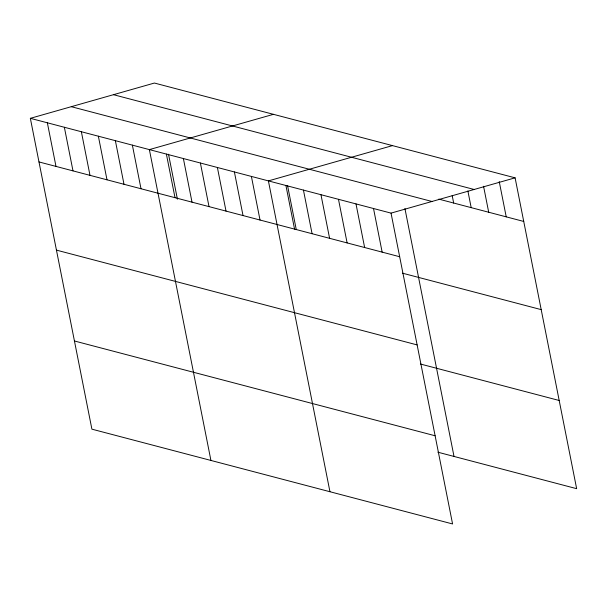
<?xml version="1.0" encoding="UTF-8"?>
<svg xmlns="http://www.w3.org/2000/svg" width="607" height="607" viewBox="0 0 607 607"><rect width="100%" height="100%" fill="white"/><g stroke="black" fill="none" stroke-linecap="round" stroke-linejoin="round"><path stroke-width="0.91" d="M30.35 118.327L391.037 213.118L452.579 523.955L91.9 429.164L30.35 118.327L154.421 83.045L515.1 177.836L576.65 488.673L437.905 452.207M273.446 114.328L149.375 149.61L210.925 460.44M392.471 145.612L268.4 180.894L329.95 491.723M391.037 213.118L515.1 177.836M113.479 94.692L474.158 189.483M438.77 199.119L523.742 221.449M71.292 106.688L431.979 201.478M38.985 161.94L399.672 256.731M402.456 273.173L541.201 309.631M56.443 250.122L417.13 344.913M420.446 364.025L559.191 400.491M74.433 340.982L435.12 435.773M499.235 181.584L506.223 216.851M483.559 186.258L488.703 212.245M467.876 190.939L471.184 207.64M452.192 195.613L453.664 203.034M404.922 208.512L454.013 456.441M373.517 208.52L382.152 252.133M355.998 203.914L364.632 247.527M338.478 199.308L347.113 242.921M320.959 194.703L329.593 238.316M303.439 190.097L312.074 233.71M287.536 185.499L296.269 229.59M285.92 185.499L294.554 229.105M251.397 176.425L260.031 220.038M234.393 171.956L243.028 215.568M217.389 167.486L226.024 211.099M200.386 163.017L209.02 206.63M183.382 158.548L192.017 202.161M168.511 154.216L177.419 199.225M166.379 154.079L175.013 197.692M132.372 145.141L141.006 188.754M115.368 140.672L124.003 184.285M98.364 136.203L106.999 179.816M81.361 131.734L89.995 175.347M64.357 127.265L72.992 170.878M47.354 122.796L55.988 166.409"/></g></svg>
